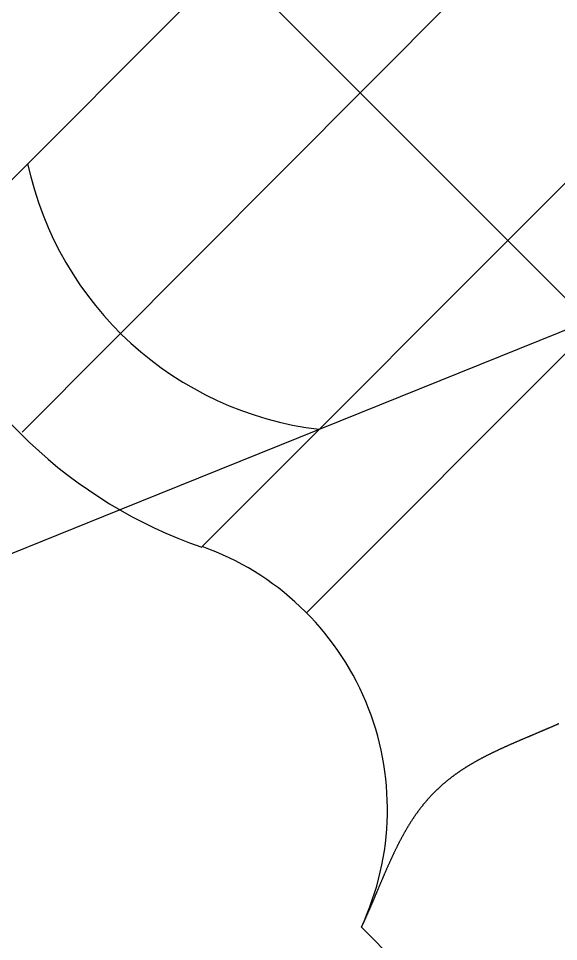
# Model space of a CAD drawing. Extents: x -67 to 151, y -79 to 36.
# Drawn here: x -30.04 to -26.33, y 21.87 to 28.2 of the extents above; entities that cross this region are included whole.
import ezdxf

# ---------------------------------------------------------------- set-up
doc = ezdxf.new("R2010")
doc.units = 0
doc.linetypes.add('CENTER', pattern=[50.8, 31.75, -6.35, 6.35, -6.35])
doc.linetypes.add('DASHED', pattern=[19.05, 12.7, -6.35])
doc.layers.get('0').update_dxf_attribs({"linetype": 'CONTINUOUS'})
doc.layers.add('CENTER', color=1, linetype='CENTER')

msp = doc.modelspace()

# ---------------------------------------------------------------- linework, layer by layer
at = {"color": 7, "linetype": 'CONTINUOUS'}
for p, q in [((-26.4351, 30.7467), (-30.7467, 26.4351)), ((-30.014, 25.3639), (-25.3672, 30.0274)), ((-28.7781, 24.5797), (-24.5797, 28.7781)), ((-28.0602, 24.1248), (-24.1419, 28.0459)), ((-26.6789, 26.6789), (-25.0381, 25.0381)), ((-55.2929, 14.3768), (-29.3438, 24.8326))]:
    msp.add_line(p, q, dxfattribs=at)
at = {"color": 3, "linetype": 'DASHED'}
msp.add_line((-29.3438, 24.8326), (-22.7092, 27.5059), dxfattribs=at)
at = {"color": 7, "linetype": 'CONTINUOUS', "extrusion": (-0.612372, -0.612372, -0.5)}
msp.add_line((-26.4044, 20.6889), (-27.6841, 21.9686), dxfattribs=at)
at = {"color": 7}
msp.add_polyline3d([(-26.3274, 23.3642, -3.3708), (-26.3305, 23.3628, -3.3653), (-26.3336, 23.3614, -3.3599), (-26.3366, 23.36, -3.3544), (-26.3397, 23.3587, -3.349), (-26.3427, 23.3573, -3.3436), (-26.3458, 23.3559, -3.3382), (-26.3489, 23.3546, -3.3328), (-26.3519, 23.3532, -3.3273), (-26.355, 23.3519, -3.3219), (-26.3581, 23.3505, -3.3164), (-26.3612, 23.3491, -3.311), (-26.3643, 23.3478, -3.3055), (-26.3674, 23.3464, -3.3001), (-26.3705, 23.345, -3.2946), (-26.3736, 23.3437, -3.2891), (-26.3767, 23.3423, -3.2836), (-26.3799, 23.341, -3.2781), (-26.383, 23.3396, -3.2726), (-26.3861, 23.3382, -3.2671), (-26.3893, 23.3369, -3.2616), (-26.3924, 23.3355, -3.2561), (-26.3956, 23.3342, -3.2505), (-26.3987, 23.3328, -3.245), (-26.4019, 23.3314, -3.2395), (-26.4051, 23.3301, -3.2339), (-26.4082, 23.3287, -3.2284), (-26.4114, 23.3273, -3.2228), (-26.4146, 23.326, -3.2172), (-26.4178, 23.3246, -3.2117), (-26.421, 23.3233, -3.2061), (-26.4242, 23.3219, -3.2005), (-26.4274, 23.3205, -3.1949), (-26.4306, 23.3192, -3.1893), (-26.4338, 23.3178, -3.1837), (-26.437, 23.3164, -3.1781), (-26.4402, 23.3151, -3.1725), (-26.4434, 23.3137, -3.1669), (-26.4466, 23.3123, -3.1613), (-26.4499, 23.3109, -3.1556), (-26.4531, 23.3096, -3.15), (-26.4563, 23.3082, -3.1444), (-26.4596, 23.3068, -3.1387), (-26.4628, 23.3055, -3.133), (-26.4661, 23.3041, -3.1274), (-26.4693, 23.3027, -3.1217), (-26.4726, 23.3013, -3.1161), (-26.4758, 23.3, -3.1104), (-26.4791, 23.2986, -3.1047), (-26.4823, 23.2972, -3.099), (-26.4856, 23.2958, -3.0933), (-26.4889, 23.2945, -3.0877), (-26.4922, 23.2931, -3.0819), (-26.4954, 23.2917, -3.0762), (-26.4987, 23.2903, -3.0705), (-26.502, 23.2889, -3.0648), (-26.5053, 23.2875, -3.0591), (-26.5086, 23.2862, -3.0534), (-26.5118, 23.2848, -3.0476), (-26.5151, 23.2834, -3.0419), (-26.5184, 23.282, -3.0362), (-26.5217, 23.2806, -3.0304), (-26.525, 23.2792, -3.0247), (-26.5283, 23.2778, -3.0189), (-26.5316, 23.2764, -3.0132), (-26.5349, 23.275, -3.0074), (-26.5382, 23.2736, -3.0017), (-26.5416, 23.2722, -2.9959), (-26.5449, 23.2708, -2.9901), (-26.5482, 23.2694, -2.9844), (-26.5515, 23.268, -2.9786), (-26.5548, 23.2666, -2.9728), (-26.5581, 23.2652, -2.967), (-26.5614, 23.2638, -2.9612), (-26.5648, 23.2624, -2.9554), (-26.5681, 23.261, -2.9496), (-26.5714, 23.2596, -2.9438), (-26.5747, 23.2581, -2.938), (-26.5781, 23.2567, -2.9322), (-26.5814, 23.2553, -2.9264), (-26.5847, 23.2539, -2.9206), (-26.5881, 23.2525, -2.9148), (-26.5914, 23.251, -2.9089), (-26.5947, 23.2496, -2.9031), (-26.598, 23.2482, -2.8973), (-26.6014, 23.2467, -2.8914), (-26.6047, 23.2453, -2.8856), (-26.608, 23.2439, -2.8798), (-26.6114, 23.2424, -2.8739), (-26.6147, 23.241, -2.8681), (-26.6181, 23.2396, -2.8622), (-26.6214, 23.2381, -2.8564), (-26.6247, 23.2367, -2.8505), (-26.6281, 23.2352, -2.8446), (-26.6314, 23.2338, -2.8388), (-26.6347, 23.2323, -2.8329), (-26.6381, 23.2309, -2.827), (-26.6414, 23.2294, -2.8212), (-26.6447, 23.228, -2.8153), (-26.6481, 23.2265, -2.8094), (-26.6514, 23.225, -2.8035), (-26.6548, 23.2236, -2.7977), (-26.6581, 23.2221, -2.7918), (-26.6614, 23.2206, -2.7859), (-26.6648, 23.2191, -2.78), (-26.6681, 23.2177, -2.7741), (-26.6714, 23.2162, -2.7682), (-26.6748, 23.2147, -2.7623), (-26.6781, 23.2132, -2.7564), (-26.6814, 23.2117, -2.7505), (-26.6847, 23.2102, -2.7446), (-26.6881, 23.2088, -2.7387), (-26.6914, 23.2073, -2.7328), (-26.6947, 23.2058, -2.7269), (-26.6981, 23.2043, -2.721), (-26.7014, 23.2028, -2.7151), (-26.7047, 23.2013, -2.7092), (-26.708, 23.1997, -2.7033), (-26.7113, 23.1982, -2.6973), (-26.7147, 23.1967, -2.6914), (-26.718, 23.1952, -2.6855), (-26.7213, 23.1937, -2.6796), (-26.7246, 23.1922, -2.6737), (-26.7279, 23.1906, -2.6677), (-26.7312, 23.1891, -2.6618), (-26.7345, 23.1876, -2.6559), (-26.7378, 23.186, -2.65), (-26.7411, 23.1845, -2.644), (-26.7444, 23.1829, -2.6381), (-26.7477, 23.1814, -2.6322), (-26.751, 23.1798, -2.6262), (-26.7543, 23.1783, -2.6203), (-26.7576, 23.1767, -2.6144), (-26.7609, 23.1752, -2.6084), (-26.7642, 23.1736, -2.6025), (-26.7675, 23.1721, -2.5966), (-26.7707, 23.1705, -2.5906), (-26.774, 23.1689, -2.5847), (-26.7773, 23.1673, -2.5787), (-26.7806, 23.1658, -2.5728), (-26.7838, 23.1642, -2.5669), (-26.7871, 23.1626, -2.5609), (-26.7903, 23.161, -2.555), (-26.7936, 23.1594, -2.549), (-26.7969, 23.1578, -2.5431), (-26.8001, 23.1562, -2.5371), (-26.8034, 23.1546, -2.5312), (-26.8066, 23.153, -2.5253), (-26.8098, 23.1514, -2.5193), (-26.8131, 23.1497, -2.5134), (-26.8163, 23.1481, -2.5074), (-26.8195, 23.1465, -2.5015), (-26.8227, 23.1449, -2.4955), (-26.826, 23.1432, -2.4896), (-26.8292, 23.1416, -2.4836), (-26.8324, 23.1399, -2.4777), (-26.8356, 23.1383, -2.4717), (-26.8388, 23.1366, -2.4658), (-26.842, 23.135, -2.4598), (-26.8452, 23.1333, -2.4539), (-26.8484, 23.1316, -2.448), (-26.8516, 23.13, -2.442), (-26.8547, 23.1283, -2.4361), (-26.8579, 23.1266, -2.4301), (-26.8611, 23.1249, -2.4242), (-26.8642, 23.1232, -2.4182), (-26.8674, 23.1216, -2.4123), (-26.8705, 23.1199, -2.4064), (-26.8737, 23.1181, -2.4004), (-26.8768, 23.1164, -2.3945), (-26.88, 23.1147, -2.3885), (-26.8831, 23.113, -2.3826), (-26.8862, 23.1113, -2.3767), (-26.8894, 23.1096, -2.3707), (-26.8925, 23.1078, -2.3648), (-26.8956, 23.1061, -2.3589), (-26.8987, 23.1044, -2.3529), (-26.9018, 23.1026, -2.347), (-26.9049, 23.1009, -2.3411), (-26.908, 23.0991, -2.3351), (-26.911, 23.0974, -2.3292), (-26.9141, 23.0956, -2.3233), (-26.9172, 23.0938, -2.3174), (-26.9202, 23.092, -2.3114), (-26.9233, 23.0903, -2.3055), (-26.9264, 23.0885, -2.2996), (-26.9294, 23.0867, -2.2937), (-26.9324, 23.0849, -2.2878), (-26.9355, 23.0831, -2.2818), (-26.9385, 23.0813, -2.2759), (-26.9415, 23.0795, -2.27), (-26.9445, 23.0777, -2.2641), (-26.9475, 23.0759, -2.2582), (-26.9505, 23.074, -2.2523), (-26.9535, 23.0722, -2.2464), (-26.9565, 23.0704, -2.2405), (-26.9595, 23.0685, -2.2346), (-26.9624, 23.0667, -2.2287), (-26.9654, 23.0648, -2.2228), (-26.9684, 23.063, -2.2169), (-26.9713, 23.0611, -2.211), (-26.9743, 23.0593, -2.2051), (-26.9772, 23.0574, -2.1993), (-26.9801, 23.0555, -2.1934), (-26.983, 23.0536, -2.1875), (-26.9859, 23.0518, -2.1816), (-26.9889, 23.0499, -2.1757), (-26.9917, 23.048, -2.1699), (-26.9946, 23.0461, -2.164), (-26.9975, 23.0442, -2.1582), (-27.0004, 23.0423, -2.1523), (-27.0033, 23.0403, -2.1464), (-27.0061, 23.0384, -2.1406), (-27.009, 23.0365, -2.1347), (-27.0118, 23.0345, -2.1289), (-27.0146, 23.0326, -2.123), (-27.0175, 23.0307, -2.1172), (-27.0203, 23.0287, -2.1113), (-27.0231, 23.0268, -2.1055), (-27.0259, 23.0248, -2.0997), (-27.0287, 23.0228, -2.0939), (-27.0315, 23.0209, -2.088), (-27.0342, 23.0189, -2.0822), (-27.037, 23.0169, -2.0764), (-27.0398, 23.0149, -2.0706), (-27.0425, 23.0129, -2.0648), (-27.0453, 23.0109, -2.0589), (-27.048, 23.0089, -2.0532), (-27.0507, 23.0069, -2.0473), (-27.0534, 23.0049, -2.0416), (-27.0561, 23.0029, -2.0358), (-27.0588, 23.0008, -2.03), (-27.0615, 22.9988, -2.0242), (-27.0642, 22.9968, -2.0184), (-27.0669, 22.9947, -2.0126), (-27.0696, 22.9927, -2.0069), (-27.0722, 22.9906, -2.0011), (-27.0749, 22.9886, -1.9953), (-27.0775, 22.9865, -1.9896), (-27.0801, 22.9845, -1.9838), (-27.0828, 22.9824, -1.9781), (-27.0854, 22.9803, -1.9724), (-27.088, 22.9782, -1.9666), (-27.0906, 22.9762, -1.9609), (-27.0932, 22.9741, -1.9552), (-27.0957, 22.972, -1.9494), (-27.0983, 22.9699, -1.9437), (-27.1009, 22.9678, -1.938), (-27.1034, 22.9657, -1.9323), (-27.106, 22.9636, -1.9266), (-27.1085, 22.9614, -1.9209), (-27.111, 22.9593, -1.9152), (-27.1136, 22.9572, -1.9095), (-27.1161, 22.9551, -1.9039), (-27.1186, 22.9529, -1.8982), (-27.121, 22.9508, -1.8925), (-27.1235, 22.9487, -1.8868), (-27.126, 22.9465, -1.8812), (-27.1285, 22.9444, -1.8755), (-27.1309, 22.9422, -1.8699), (-27.1334, 22.94, -1.8642), (-27.1358, 22.9379, -1.8586), (-27.1382, 22.9357, -1.853), (-27.1406, 22.9335, -1.8474), (-27.143, 22.9313, -1.8417), (-27.1454, 22.9292, -1.8361), (-27.1478, 22.927, -1.8305), (-27.1502, 22.9248, -1.8249), (-27.1526, 22.9226, -1.8193), (-27.1549, 22.9204, -1.8137), (-27.1573, 22.9182, -1.8082), (-27.1596, 22.916, -1.8026), (-27.162, 22.9138, -1.797), (-27.1643, 22.9116, -1.7915), (-27.1666, 22.9093, -1.7859), (-27.1689, 22.9071, -1.7804), (-27.1712, 22.9049, -1.7748), (-27.1735, 22.9027, -1.7693), (-27.1758, 22.9004, -1.7638), (-27.178, 22.8982, -1.7583), (-27.1803, 22.8959, -1.7528), (-27.1825, 22.8937, -1.7472), (-27.1848, 22.8914, -1.7417), (-27.187, 22.8892, -1.7362), (-27.1893, 22.8869, -1.7307), (-27.1915, 22.8846, -1.7252), (-27.1937, 22.8823, -1.7196), (-27.1959, 22.88, -1.7141), (-27.1982, 22.8777, -1.7085), (-27.2004, 22.8754, -1.703), (-27.2026, 22.873, -1.6974), (-27.2048, 22.8707, -1.6918), (-27.207, 22.8683, -1.6863), (-27.2092, 22.866, -1.6807), (-27.2114, 22.8636, -1.6751), (-27.2136, 22.8612, -1.6695), (-27.2158, 22.8588, -1.6639), (-27.218, 22.8564, -1.6583), (-27.2201, 22.854, -1.6526), (-27.2223, 22.8516, -1.647), (-27.2245, 22.8492, -1.6414), (-27.2266, 22.8468, -1.6358), (-27.2288, 22.8443, -1.6301), (-27.231, 22.8419, -1.6245), (-27.2331, 22.8394, -1.6188), (-27.2353, 22.8369, -1.6132), (-27.2374, 22.8344, -1.6075), (-27.2395, 22.832, -1.6018), (-27.2417, 22.8295, -1.5961), (-27.2438, 22.8269, -1.5905), (-27.2459, 22.8244, -1.5848), (-27.2481, 22.8219, -1.5791), (-27.2502, 22.8194, -1.5734), (-27.2523, 22.8168, -1.5677), (-27.2544, 22.8143, -1.562), (-27.2565, 22.8117, -1.5563), (-27.2586, 22.8091, -1.5506), (-27.2607, 22.8066, -1.5448), (-27.2628, 22.804, -1.5391), (-27.2649, 22.8014, -1.5334), (-27.2669, 22.7988, -1.5276), (-27.269, 22.7962, -1.5219), (-27.2711, 22.7935, -1.5162), (-27.2731, 22.7909, -1.5104), (-27.2752, 22.7883, -1.5047), (-27.2773, 22.7856, -1.4989), (-27.2793, 22.783, -1.4931), (-27.2813, 22.7803, -1.4873), (-27.2834, 22.7776, -1.4816), (-27.2854, 22.7749, -1.4758), (-27.2874, 22.7722, -1.47), (-27.2895, 22.7695, -1.4642), (-27.2915, 22.7668, -1.4584), (-27.2935, 22.7641, -1.4526), (-27.2955, 22.7614, -1.4468), (-27.2975, 22.7587, -1.441), (-27.2995, 22.7559, -1.4352), (-27.3015, 22.7532, -1.4294), (-27.3035, 22.7504, -1.4236), (-27.3055, 22.7476, -1.4178), (-27.3075, 22.7449, -1.412), (-27.3094, 22.7421, -1.4062), (-27.3114, 22.7393, -1.4003), (-27.3134, 22.7365, -1.3945), (-27.3153, 22.7337, -1.3887), (-27.3173, 22.7309, -1.3828), (-27.3192, 22.728, -1.377), (-27.3212, 22.7252, -1.3711), (-27.3231, 22.7224, -1.3653), (-27.325, 22.7195, -1.3594), (-27.3269, 22.7167, -1.3536), (-27.3289, 22.7138, -1.3477), (-27.3308, 22.7109, -1.3418), (-27.3327, 22.708, -1.336), (-27.3346, 22.7051, -1.3301), (-27.3365, 22.7022, -1.3242), (-27.3384, 22.6993, -1.3184), (-27.3403, 22.6964, -1.3125), (-27.3421, 22.6935, -1.3066), (-27.344, 22.6906, -1.3007), (-27.3459, 22.6876, -1.2949), (-27.3477, 22.6847, -1.289), (-27.3496, 22.6818, -1.2831), (-27.3515, 22.6788, -1.2772), (-27.3533, 22.6758, -1.2713), (-27.3551, 22.6729, -1.2654), (-27.357, 22.6699, -1.2595), (-27.3588, 22.6669, -1.2536), (-27.3606, 22.6639, -1.2477), (-27.3625, 22.6609, -1.2418), (-27.3643, 22.6579, -1.2359), (-27.3661, 22.6549, -1.23), (-27.3679, 22.6519, -1.2241), (-27.3697, 22.6489, -1.2182), (-27.3715, 22.6458, -1.2122), (-27.3733, 22.6428, -1.2063), (-27.3751, 22.6397, -1.2004), (-27.3769, 22.6367, -1.1945), (-27.3787, 22.6336, -1.1886), (-27.3804, 22.6306, -1.1826), (-27.3822, 22.6275, -1.1767), (-27.384, 22.6244, -1.1708), (-27.3857, 22.6214, -1.1649), (-27.3875, 22.6183, -1.1589), (-27.3892, 22.6152, -1.153), (-27.391, 22.6121, -1.1471), (-27.3927, 22.609, -1.1411), (-27.3944, 22.6059, -1.1352), (-27.3962, 22.6027, -1.1293), (-27.3979, 22.5996, -1.1233), (-27.3996, 22.5965, -1.1174), (-27.4013, 22.5934, -1.1115), (-27.403, 22.5902, -1.1055), (-27.4048, 22.5871, -1.0996), (-27.4065, 22.5839, -1.0936), (-27.4082, 22.5808, -1.0877), (-27.4099, 22.5776, -1.0818), (-27.4115, 22.5745, -1.0758), (-27.4132, 22.5713, -1.0699), (-27.4149, 22.5681, -1.0639), (-27.4166, 22.5649, -1.058), (-27.4183, 22.5618, -1.052), (-27.4199, 22.5586, -1.0461), (-27.4216, 22.5554, -1.0402), (-27.4232, 22.5522, -1.0342), (-27.4249, 22.549, -1.0283), (-27.4265, 22.5458, -1.0223), (-27.4282, 22.5426, -1.0164), (-27.4298, 22.5394, -1.0104), (-27.4315, 22.5361, -1.0045), (-27.4331, 22.5329, -0.9985), (-27.4347, 22.5297, -0.9926), (-27.4363, 22.5265, -0.9866), (-27.438, 22.5232, -0.9807), (-27.4396, 22.52, -0.9748), (-27.4412, 22.5167, -0.9688), (-27.4428, 22.5135, -0.9629), (-27.4444, 22.5102, -0.9569), (-27.446, 22.507, -0.951), (-27.4476, 22.5037, -0.945), (-27.4492, 22.5005, -0.9391), (-27.4508, 22.4972, -0.9332), (-27.4524, 22.4939, -0.9272), (-27.4539, 22.4907, -0.9213), (-27.4555, 22.4874, -0.9153), (-27.4571, 22.4841, -0.9094), (-27.4587, 22.4808, -0.9035), (-27.4602, 22.4776, -0.8975), (-27.4618, 22.4743, -0.8916), (-27.4633, 22.471, -0.8856), (-27.4649, 22.4677, -0.8797), (-27.4665, 22.4644, -0.8738), (-27.468, 22.4611, -0.8678), (-27.4696, 22.4578, -0.8619), (-27.4711, 22.4545, -0.856), (-27.4726, 22.4512, -0.85), (-27.4742, 22.4479, -0.8441), (-27.4757, 22.4446, -0.8382), (-27.4772, 22.4413, -0.8323), (-27.4788, 22.438, -0.8263), (-27.4803, 22.4347, -0.8204), (-27.4818, 22.4314, -0.8145), (-27.4833, 22.428, -0.8086), (-27.4848, 22.4247, -0.8027), (-27.4864, 22.4214, -0.7967), (-27.4879, 22.4181, -0.7908), (-27.4894, 22.4148, -0.7849), (-27.4909, 22.4114, -0.779), (-27.4924, 22.4081, -0.7731), (-27.4939, 22.4048, -0.7672), (-27.4954, 22.4015, -0.7613), (-27.4969, 22.3981, -0.7554), (-27.4983, 22.3948, -0.7495), (-27.4998, 22.3915, -0.7436), (-27.5013, 22.3881, -0.7377), (-27.5028, 22.3848, -0.7318), (-27.5043, 22.3815, -0.7259), (-27.5058, 22.3782, -0.72), (-27.5072, 22.3748, -0.7141), (-27.5087, 22.3715, -0.7082), (-27.5102, 22.3681, -0.7023), (-27.5116, 22.3648, -0.6965), (-27.5131, 22.3615, -0.6906), (-27.5146, 22.3581, -0.6847), (-27.516, 22.3548, -0.6788), (-27.5175, 22.3515, -0.673), (-27.5189, 22.3481, -0.6671), (-27.5204, 22.3448, -0.6612), (-27.5218, 22.3415, -0.6554), (-27.5233, 22.3381, -0.6495), (-27.5247, 22.3348, -0.6436), (-27.5262, 22.3314, -0.6378), (-27.5276, 22.3281, -0.6319), (-27.529, 22.3248, -0.6261), (-27.5305, 22.3214, -0.6202), (-27.5319, 22.3181, -0.6144), (-27.5334, 22.3148, -0.6086), (-27.5348, 22.3114, -0.6027), (-27.5362, 22.3081, -0.5969), (-27.5376, 22.3048, -0.5911), (-27.5391, 22.3014, -0.5853), (-27.5405, 22.2981, -0.5794), (-27.5419, 22.2948, -0.5736), (-27.5433, 22.2915, -0.5678), (-27.5447, 22.2881, -0.562), (-27.5462, 22.2848, -0.5562), (-27.5476, 22.2815, -0.5504), (-27.549, 22.2782, -0.5446), (-27.5504, 22.2748, -0.5388), (-27.5518, 22.2715, -0.533), (-27.5532, 22.2682, -0.5272), (-27.5546, 22.2649, -0.5214), (-27.556, 22.2616, -0.5156), (-27.5574, 22.2583, -0.5099), (-27.5588, 22.2549, -0.5041), (-27.5602, 22.2516, -0.4983), (-27.5616, 22.2483, -0.4926), (-27.563, 22.245, -0.4868), (-27.5644, 22.2417, -0.4811), (-27.5658, 22.2384, -0.4753), (-27.5672, 22.2351, -0.4696), (-27.5686, 22.2318, -0.4638), (-27.57, 22.2285, -0.4581), (-27.5714, 22.2252, -0.4523), (-27.5728, 22.2219, -0.4466), (-27.5741, 22.2187, -0.4409), (-27.5755, 22.2154, -0.4352), (-27.5769, 22.2121, -0.4295), (-27.5783, 22.2088, -0.4238), (-27.5797, 22.2055, -0.4181), (-27.5811, 22.2023, -0.4124), (-27.5824, 22.199, -0.4067), (-27.5838, 22.1957, -0.401), (-27.5852, 22.1925, -0.3953), (-27.5866, 22.1892, -0.3896), (-27.588, 22.186, -0.3839), (-27.5893, 22.1827, -0.3783), (-27.5907, 22.1795, -0.3726), (-27.5921, 22.1762, -0.3669), (-27.5934, 22.173, -0.3613), (-27.5948, 22.1697, -0.3556), (-27.5962, 22.1665, -0.35), (-27.5976, 22.1633, -0.3444), (-27.5989, 22.16, -0.3387), (-27.6003, 22.1568, -0.3331), (-27.6017, 22.1536, -0.3275), (-27.603, 22.1504, -0.3219), (-27.6044, 22.1472, -0.3163), (-27.6058, 22.144, -0.3107), (-27.6071, 22.1407, -0.3051), (-27.6085, 22.1376, -0.2995), (-27.6099, 22.1344, -0.2939), (-27.6112, 22.1312, -0.2883), (-27.6126, 22.128, -0.2828), (-27.614, 22.1248, -0.2772), (-27.6153, 22.1216, -0.2716), (-27.6167, 22.1185, -0.2661), (-27.618, 22.1153, -0.2605), (-27.6194, 22.1121, -0.255), (-27.6208, 22.109, -0.2495), (-27.6221, 22.1058, -0.2439), (-27.6235, 22.1027, -0.2384), (-27.6248, 22.0995, -0.2329), (-27.6262, 22.0964, -0.2274), (-27.6276, 22.0933, -0.2219), (-27.6289, 22.0901, -0.2164), (-27.6303, 22.087, -0.2109), (-27.6317, 22.0839, -0.2054), (-27.633, 22.0808, -0.1999), (-27.6344, 22.0777, -0.1945), (-27.6357, 22.0746, -0.189), (-27.6371, 22.0715, -0.1836), (-27.6385, 22.0684, -0.1781), (-27.6398, 22.0653, -0.1727), (-27.6412, 22.0623, -0.1672), (-27.6425, 22.0592, -0.1618), (-27.6439, 22.0561, -0.1564), (-27.6453, 22.0531, -0.151), (-27.6466, 22.05, -0.1456), (-27.648, 22.047, -0.1401), (-27.6494, 22.0439, -0.1347), (-27.6508, 22.0408, -0.1292), (-27.6522, 22.0377, -0.1238), (-27.6535, 22.0347, -0.1183), (-27.6549, 22.0316, -0.1128), (-27.6564, 22.0285, -0.1073), (-27.6578, 22.0254, -0.1017), (-27.6592, 22.0222, -0.0962), (-27.6606, 22.0191, -0.0906), (-27.662, 22.016, -0.0851), (-27.6635, 22.0129, -0.0795), (-27.6649, 22.0097, -0.0739), (-27.6663, 22.0066, -0.0683), (-27.6678, 22.0035, -0.0626), (-27.6692, 22.0003, -0.057), (-27.6707, 21.9972, -0.0514), (-27.6722, 21.994, -0.0457), (-27.6737, 21.9909, -0.04), (-27.6751, 21.9877, -0.0343), (-27.6766, 21.9845, -0.0286), (-27.6781, 21.9814, -0.0229), (-27.6796, 21.9782, -0.0172), (-27.6811, 21.975, -0.0115), (-27.6826, 21.9718, -0.0057), (-27.6841, 21.9686, 0)], dxfattribs=at)
at = {"color": 7, "linetype": 'CONTINUOUS'}
msp.add_circle((0, 0), 33, dxfattribs=at)
for centre, radius, start, end in [((0, 0), 34, 141.82667, 128.17333), ((-27.6979, 27.6979), 2.33, 6.77787, 77.82), ((0, 0), 28, 90, 270), ((-27.6979, 27.6979), 2.33, 192.18, 263.22213), ((0, 0), 27, 90, 270), ((-27.6931, 27.6931), 3.3026, 202.39112, 250.7868), ((-29.4171, 22.7773), 1.9124, 334.98538, 70.481)]:
    msp.add_arc(centre, radius, start, end, dxfattribs=at)
at = {"color": 3, "linetype": 'DASHED'}
msp.add_arc((0, 0), 34, 128.17333, 141.82667, dxfattribs=at)
at = {"layer": 'CENTER', "color": 1, "linetype": 'CENTER'}
msp.add_line((1.4142, -1.4142), (-31.3618, 31.3618), dxfattribs=at)

doc.saveas('drawing.dxf')
